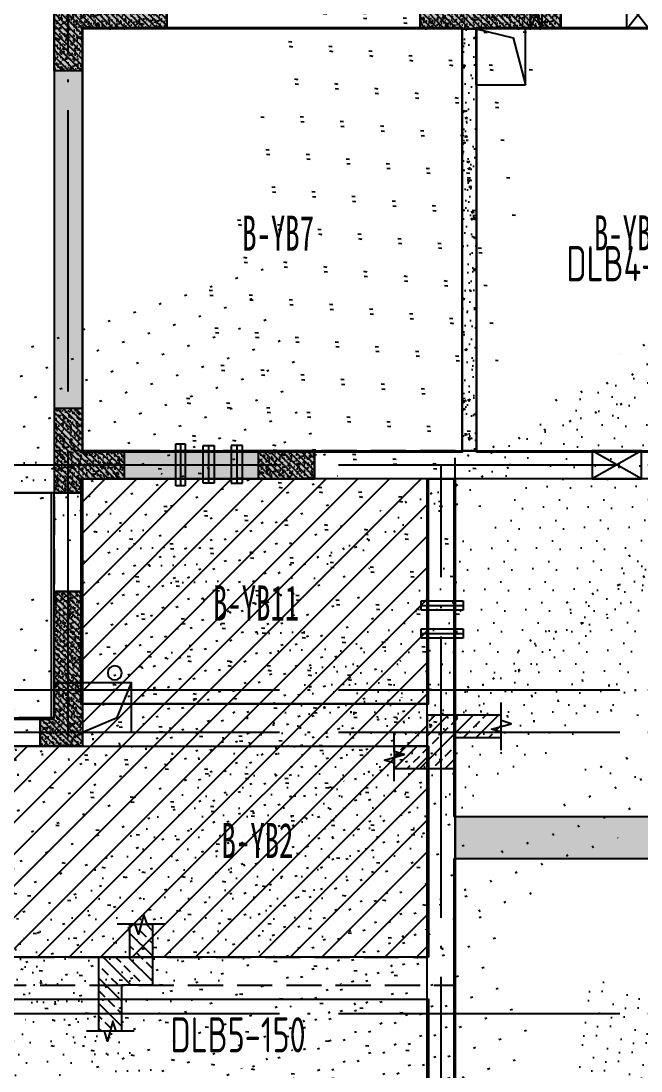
# Model space of a CAD drawing. Extents: x -3200781797 to -8106663, y 494714 to 1244925.
# Drawn here: x -8149336 to -8144930, y 687491 to 694956 of the extents above; entities that cross this region are included whole.
import ezdxf
from ezdxf.enums import TextEntityAlignment as Align
from ezdxf.xclip import XClip

# ---------------------------------------------------------------- set-up
doc = ezdxf.new("R2010")
doc.units = 0
doc.header["$LTSCALE"] = 1000
doc.header["$MEASUREMENT"] = 0
doc.header["$XCLIPFRAME"] = 0
for name, pattern in [('120-墙体$0$CENTER2', [1.125, 0.75, -0.125, 0.125, -0.125]), ('120-墙体$0$CONTINOUS', [0]), ('3#-轴线$0$DOTE', [2.4200000000000004, 2, -0.2, 0.02, -0.2]), ('3#4#5#$0$DASH', [0.35, 0.25, -0.1]), ('3#4#5#模板$0$DASH', [0.35, 0.25, -0.1])]:
    doc.linetypes.add(name, pattern=pattern)
for name, color, linetype in [('120-墙体$0$DUCT-排烟中心线', 5, '120-墙体$0$CENTER2'), ('120-墙体$0$DUCT-排烟管', 2, 'Continuous'), ('120-墙体$0$DUCT-送风中心线', 5, '120-墙体$0$CENTER2'), ('120-墙体$0$DUCT-送风管', 4, 'Continuous'), ('120-墙体$0$S-SLAB-HOLE', 5, 'Continuous'), ('120-墙体$0$S-WALL', 40, 'Continuous'), ('120-墙体$0$S-WALL-BEAM', 120, 'Continuous'), ('120-墙体$0$S-WALL-COLU', 252, '120-墙体$0$CONTINOUS'), ('120-墙体$0$S-WALL-COLU-HATC', 16, 'Continuous'), ('120-墙体$0$S-WALL-HATC', 253, 'Continuous'), ('120-墙体$0$提结构条件', 7, 'Continuous'), ('120-墙体$0$暖-首层和标准层暖通套管_TZ$0$H-暖洞-剪力墙', 6, 'Continuous'), ('120-墙体$0$暖-首层和标准层暖通套管_TZ$0$H-暖洞-穿梁', 3, 'Continuous'), ('3#-轴线$0$A-ANNO-DOTE', 10, '3#-轴线$0$DOTE'), ('3#4#5#$0$PC-SLAB', 6, '3#4#5#$0$DASH'), ('3#4#5#$0$S-ANNO-TEXT', 7, 'Continuous'), ('3#4#5#$0$S-PC-SLAB', 6, 'Continuous'), ('3#4#5#$0$S-WALL-HATC', 253, 'Continuous'), ('3#4#5#模板$0$S-SLAB-TEXT', 120, 'Continuous'), ('3#4#5#模板$0$南北楼-结构布置-地上 -新修改$0$S-ANNO-THIN', 3, 'Continuous'), ('3#4#5#模板$0$南北楼-结构布置-地上 -新修改$0$S-SLAB-HATC', 200, 'Continuous'), ('4#-1F$0$S-SLAB', 6, 'Continuous')]:
    doc.layers.add(name, color=color, linetype=linetype)
doc.styles.add('3#4#5#$0$外部参照 1$0$宋体', font='', dxfattribs={"width": 0.8})
doc.styles.add('3#4#5#模板$0$TSSD_Rein', font='tssdeng.shx', dxfattribs={"width": 0.7, "bigfont": 'hztxt.shx'})
doc.styles.get('3#4#5#$0$外部参照 1$0$宋体').set_extended_font_data('SimSun')

# ---------------------------------------------------------------- blocks, each defined once
blk = doc.blocks.new('3#4#5#模板$0$banhou-1')
at = {"layer": '3#4#5#模板$0$S-SLAB-TEXT', "style": '3#4#5#模板$0$TSSD_Rein', "width": 0.7}
for s, p in [('DLB4-150', (86000.98568669055, 30517.2427492463)), ('DLB5-150', (83187.41729921795, 25034.99696317525))]:
    blk.add_text(s, height=250, dxfattribs=at).set_placement(p, align=Align.BOTTOM_LEFT)
blk = doc.blocks.new('3#4#5#模板$0$A$C4139bdaf')
h = blk.add_hatch()
h.set_pattern_fill('ANSI31', color=251, scale=100)
h.set_pattern_definition([(45, (-7702.687107387464, -122599.998702767), (-112.2532015133644, 112.2532015133644), [])])
h.paths.add_polyline_path([(24349.99894117552, 3600.000498155889), (21899.99894117552, 3600.000498155889), (21899.99894117552, 1700.000498155816), (21099.99894117552, 1700.000498155845), (21099.99894117552, 200.0004981558304), (24349.99894117552, 200.0004981558304)])
at = {"layer": '3#4#5#模板$0$南北楼-结构布置-地上 -新修改$0$S-SLAB-HATC'}
h = blk.add_hatch(dxfattribs=at)
h.set_pattern_fill('ANSI33', color=256, scale=20, angle=-180)
h.set_pattern_definition([(225, (-76240.41036994423, 14928.68641716003), (89.8025612106915, -89.80256121069156), []), (225, (-76330.21296994417, 14928.68641716003), (89.8025612106915, -89.80256121069156), [63.5, -31.75])])
h.paths.add_polyline_path([(24117.17101796117, 1540.00049815618), (24549.99818293279, 1540.000498156878), (24549.99818293273, 1760.000498156878), (24877.17101796111, 1760.000498156936), (24877.17101796111, 1920.000498156936), (24549.99818293197, 1920.000498155772), (24349.99818293197, 1920.00049815583), (24349.99818293197, 1700.00049815583), (24117.17101796111, 1700.00049815583)])
h = blk.add_hatch(dxfattribs=at)
h.set_pattern_fill('ANSI33', color=256, scale=20, angle=-90.00000000000001)
h.set_pattern_definition([(315, (9845.537123814865, -99304.50567386462), (89.80256121069155, 89.80256121069151), []), (315, (9845.537123814865, -99394.30827386456), (89.80256121069155, 89.80256121069151), [63.5, -31.75])])
h.paths.add_polyline_path([(22398.08625441603, 432.8276631266344), (22398.08625441534, 0.0004981550155207515), (22178.08625441534, 0.0004981550737284124), (22178.08625441522, -327.1723368733074), (22018.08625441522, -327.1723368733074), (22018.08625441638, 0.0004981558304280043), (22018.08625441638, 200.0004981558304), (22238.08625441638, 200.0004981558304), (22238.08625441638, 432.8276631266926)])
at = {"linetype": '3#4#5#模板$0$DASH'}
for points in [[(24549.99894117552, 3800.000498155889), (21699.99894117552, 3800.000498155889), (21699.99894117552, 1900.00049815583), (20899.99894117552, 1900.00049815586), (20899.99894117552, 0.0004981558304280043), (24549.99894117552, 0.0004981558304280043)], [(24349.99894117552, 3600.000498155889), (21899.99894117552, 3600.000498155889), (21899.99894117552, 1700.000498155816), (21099.99894117552, 1700.000498155845), (21099.99894117552, 200.0004981558304), (24349.99894117552, 200.0004981558304)]]:
    blk.add_lwpolyline(points, close=True, dxfattribs=at)
at = {"layer": '3#4#5#模板$0$南北楼-结构布置-地上 -新修改$0$S-ANNO-THIN'}
for points in [[(24877.17101796146, 1670.40049815696), (24877.17101796105, 1798.40049815696), (24806.77101796097, 1820.800498156692), (24947.57101796084, 1859.200498157123), (24877.1710179607, 1881.600498156971), (24877.1710179603, 2009.600498156971)], [(24117.17101796117, 1450.400498156378), (24117.17101796117, 1578.400498156087), (24046.77101796132, 1600.800498156052), (24187.5710179609, 1639.2004981559), (24117.17101796117, 1661.600498155924), (24117.17101796117, 1789.600498155633)], [(22487.68625441578, 432.8276631266344), (22359.68625441613, 432.8276631266344), (22337.2862544161, 503.2276631264831), (22298.88625441631, 362.4276631269022), (22276.48625441629, 432.8276631266344), (22148.48625441652, 432.8276631266344)], [(22267.6862544152, -327.1723368736566), (22139.6862544152, -327.1723368732492), (22117.28625441552, -256.7723368731677), (22078.88625441503, -397.5723368730396), (22056.48625441524, -327.1723368728999), (21928.48625441524, -327.1723368724925)]]:
    blk.add_lwpolyline(points, dxfattribs=at)
at = {"layer": '3#4#5#模板$0$南北楼-结构布置-地上 -新修改$0$S-SLAB-HATC'}
for points in [[(24117.17101796117, 1540.00049815618), (24549.99818293279, 1540.000498156878), (24549.99818293273, 1760.000498156878), (24877.17101796111, 1760.000498156936), (24877.17101796111, 1920.000498156936), (24549.99818293197, 1920.000498155772), (24349.99818293197, 1920.00049815583), (24349.99818293197, 1700.00049815583), (24117.17101796111, 1700.00049815583)], [(22398.08625441603, 432.8276631266344), (22398.08625441534, 0.0004981550155207515), (22178.08625441534, 0.0004981550737284124), (22178.08625441522, -327.1723368733074), (22018.08625441522, -327.1723368733074), (22018.08625441638, 0.0004981558304280043), (22018.08625441638, 200.0004981558304), (22238.08625441638, 200.0004981558304), (22238.08625441638, 432.8276631266926)]]:
    blk.add_lwpolyline(points, close=True, dxfattribs=at)
blk = doc.blocks.new('3#4#5#$0$3#首层顶悬挑板')
at = {"layer": '3#4#5#$0$S-PC-SLAB'}
blk.add_lwpolyline([(20320.74100719282, -3510.162565284176), (21679.70934908139, -3510.162565284176), (21679.70934908139, -5120.02713408909), (20320.74100719282, -5120.02713408909)], close=True, dxfattribs=at)
blk = doc.blocks.new('3#4#5#$0$ban3')
at = {"layer": '3#4#5#$0$S-WALL-HATC', "ltscale": 100}
h = blk.add_hatch(dxfattribs=at)
h.set_pattern_fill('AR-CONC', color=256, scale=25, angle=-270.0000000000001, style=0)
h.set_pattern_definition([(139.9999999999999, (0, 0), (15.6880337456489, 179.3150456501884), [18.75, -206.25]), (84.99999999999994, (0, 0), (-188.048033425003, -34.68783340324987), [15, -165]), (190.4513999999999, (1.307335000019521, 14.94292000000132), (-172.3598855152383, 144.6273454285055), [15.9350475, -175.2855279999999]), (136.1841999999999, (-50, 0), (41.37975358225471, 266.8102621564111), [28.125, -309.375]), (186.6356, (-46.55167324998183, 22.23418625001796), (-243.5294677251103, 233.665676387176), [23.902572, -262.92825]), (81.18419999999995, (-50, 0), (-243.529650231331, 233.665486283407), [22.5, -247.5]), (111, (-37.5, 25), (100.6547226663348, 149.2267630296154), [18.75, -206.25]), (55.99999999999998, (-37.5, 25), (-181.2875112617132, 60.82883298039556), [15, -165]), (161.4514, (-29.11209850001615, 37.4355582499993), (-80.63262417748795, 210.0556571453725), [15.9350475, -175.285528]), (127.5, (0, 0), (-83.22346345782788, 3.039963829322726), [0, -162.9999999999999, 0, -167.4999999999999, 0, -165.6249999999999]), (97.49999999999993, (0, 0), (-98.60292797059002, 65.76738436053722), [0, -95.5, 0, -159.25, 0, -63.125]), (57.49999999999993, (0, -55.75), (5.638717933595033, 133.4556090431022), [0, -62.5, 0, -195, 0, -258.75]), (47.49999999999995, (0, -80.75), (-25.02624558307933, 145.7965423355966), [0, -81.25, 0, -129.5, 0, -183.75])])
h.paths.add_polyline_path([(-216732.0009944952, 412974.9999670067), (-216832.0009944952, 412974.9999670067), (-216832.0009944952, 409974.9999670067), (-216732.0009944952, 409974.9999670067)])
h.paths.add_polyline_path([(-214532.000995802, 412974.9999670067), (-214632.000995802, 412974.9999670067), (-214632.000995802, 409974.9999670067), (-214532.000995802, 409974.9999670067)])
h = blk.add_hatch(dxfattribs=at)
h.set_pattern_fill('AR-CONC', color=256, scale=25, angle=-270.0000000000001, style=0)
h.set_pattern_definition([(139.9999999999999, (-37341029879.81102, -2020433658.351167), (15.6880337456489, 179.3150456501884), [18.75, -206.25]), (84.99999999999994, (-37341029879.81102, -2020433658.351167), (-188.048033425003, -34.68783340324987), [15, -165]), (190.4513999999999, (-37341029878.50368, -2020433643.408247), (-172.3598855152383, 144.6273454285055), [15.93504749999986, -175.2855279999978]), (136.1841999999999, (-37341029929.81102, -2020433658.351167), (41.37975358225471, 266.8102621564111), [28.125, -309.375]), (186.6356, (-37341029926.36269, -2020433636.116981), (-243.5294677251103, 233.665676387176), [23.902572, -262.92825]), (81.18419999999995, (-37341029929.81102, -2020433658.351167), (-243.529650231331, 233.665486283407), [22.5, -247.5]), (111, (-37341029917.31102, -2020433633.351167), (100.6547226663348, 149.2267630296154), [18.75, -206.25]), (55.99999999999998, (-37341029917.31102, -2020433633.351167), (-181.2875112617132, 60.82883298039556), [15, -165]), (161.4514, (-37341029908.92312, -2020433620.915609), (-80.63262417748795, 210.0556571453725), [15.9350475, -175.285528]), (127.5, (-37341029879.81102, -2020433658.351167), (-83.22346345782788, 3.039963829322726), [0, -162.9999999999978, 0, -167.4999999999978, 0, -165.6249999999978]), (97.49999999999993, (-37341029879.81102, -2020433658.351167), (-98.60292797059002, 65.76738436053722), [0, -95.5, 0, -159.25, 0, -63.125]), (57.49999999999993, (-37341029879.81102, -2020433714.101167), (5.638717933595033, 133.4556090431022), [0, -62.5, 0, -195, 0, -258.75]), (47.49999999999995, (-37341029879.81102, -2020433739.101167), (-25.02624558307933, 145.7965423355966), [0, -81.25, 0, -129.5, 0, -183.75])])
h.paths.add_polyline_path([(-214282.0075875558, 407875.9277280352), (-214282.0075875558, 408175.9277280352), (-211832.3804074041, 408175.221341892), (-211832.380407404, 407875.221341892)])
h = blk.add_hatch(dxfattribs=at)
h.set_pattern_fill('AR-CONC', color=256, scale=25, angle=-270.0000000000001, style=0)
h.set_pattern_definition([(139.9999999999999, (-37341055835.11649, -2020434459.278713), (15.6880337456489, 179.3150456501884), [18.75, -206.25]), (84.99999999999994, (-37341055835.11649, -2020434459.278713), (-188.048033425003, -34.68783340324987), [15, -165]), (190.4513999999999, (-37341055833.80915, -2020434444.335793), (-172.3598855152383, 144.6273454285055), [15.93504749999987, -175.2855279999978]), (136.1841999999999, (-37341055885.11649, -2020434459.278713), (41.37975358225471, 266.8102621564111), [28.125, -309.375]), (186.6356, (-37341055881.66816, -2020434437.044526), (-243.5294677251103, 233.665676387176), [23.902572, -262.92825]), (81.18419999999995, (-37341055885.11649, -2020434459.278713), (-243.529650231331, 233.665486283407), [22.5, -247.5]), (111, (-37341055872.61649, -2020434434.278713), (100.6547226663348, 149.2267630296154), [18.75, -206.25]), (55.99999999999998, (-37341055872.61649, -2020434434.278713), (-181.2875112617132, 60.82883298039556), [15, -165]), (161.4514, (-37341055864.22858, -2020434421.843154), (-80.63262417748795, 210.0556571453725), [15.9350475, -175.285528]), (127.5, (-37341055835.11649, -2020434459.278713), (-83.22346345782788, 3.039963829322726), [0, -162.9999999999978, 0, -167.4999999999978, 0, -165.6249999999978]), (97.49999999999993, (-37341055835.11649, -2020434459.278713), (-98.60292797059002, 65.76738436053722), [0, -95.5, 0, -159.25, 0, -63.125]), (57.49999999999993, (-37341055835.11649, -2020434515.028713), (5.638717933595033, 133.4556090431022), [0, -62.5, 0, -195, 0, -258.75]), (47.49999999999995, (-37341055835.11649, -2020434540.028713), (-25.02624558307933, 145.7965423355966), [0, -81.25, 0, -129.5, 0, -183.75])])
h.paths.add_polyline_path([(-214482.0009953861, 407075.0001829517), (-214482.0009953861, 407375.0001829517), (-220082.0008581768, 407375.0001829517), (-220082.0008581768, 407075.0001829517)])
h = blk.add_hatch(dxfattribs=at)
h.set_pattern_fill('AR-CONC', color=256, scale=25, angle=-270.0000000000001, style=0)
h.set_pattern_definition([(139.9999999999999, (-37341029879.8108, -2020435458.363382), (15.6880337456489, 179.3150456501884), [18.75, -206.25]), (84.99999999999994, (-37341029879.8108, -2020435458.363382), (-188.048033425003, -34.68783340324987), [15, -165]), (190.4513999999999, (-37341029878.50346, -2020435443.420462), (-172.3598855152383, 144.6273454285055), [15.93504749999987, -175.2855279999978]), (136.1841999999999, (-37341029929.8108, -2020435458.363382), (41.37975358225471, 266.8102621564111), [28.125, -309.375]), (186.6356, (-37341029926.36247, -2020435436.129196), (-243.5294677251103, 233.665676387176), [23.902572, -262.92825]), (81.18419999999995, (-37341029929.8108, -2020435458.363382), (-243.529650231331, 233.665486283407), [22.5, -247.5]), (111, (-37341029917.3108, -2020435433.363382), (100.6547226663348, 149.2267630296154), [18.75, -206.25]), (55.99999999999998, (-37341029917.3108, -2020435433.363382), (-181.2875112617132, 60.82883298039556), [15, -165]), (161.4514, (-37341029908.9229, -2020435420.927824), (-80.63262417748795, 210.0556571453725), [15.9350475, -175.285528]), (127.5, (-37341029879.8108, -2020435458.363382), (-83.22346345782788, 3.039963829322726), [0, -162.9999999999978, 0, -167.4999999999978, 0, -165.6249999999978]), (97.49999999999993, (-37341029879.8108, -2020435458.363382), (-98.60292797059002, 65.76738436053722), [0, -95.5, 0, -159.25, 0, -63.125]), (57.49999999999993, (-37341029879.8108, -2020435514.113382), (5.638717933595033, 133.4556090431022), [0, -62.5, 0, -195, 0, -258.75]), (47.49999999999995, (-37341029879.8108, -2020435539.113382), (-25.02624558307933, 145.7965423355966), [0, -81.25, 0, -129.5, 0, -183.75])])
h.paths.add_polyline_path([(-214282.0078049983, 406075.9155135542), (-214282.0078049983, 406375.9155135542), (-211032.0079422076, 406375.9155135542), (-211032.0079422076, 406075.9155135542)])
at = {"layer": '3#4#5#$0$S-PC-SLAB'}
for points in [[(-214632.000995802, 409964.9999670067), (-214632.000995802, 412984.9999670067), (-216732.0009944952, 412984.9999670067), (-216732.0009944952, 409964.9999670067)], [(-211832.000995802, 409964.9999670067), (-211832.000995802, 412984.9999670067), (-214532.000995802, 412984.9999670067), (-214532.000995802, 409964.9999670067)], [(-214472.0009953861, 407375.0001829517), (-220092.0009953849, 407375.0001829517), (-220092.0009953849, 409775.0001829517), (-214472.0009953861, 409775.0001829517)], [(-214292.0078049984, 409775.0002631896), (-211822.0078049995, 409775.0002631896), (-211822.0078049995, 408175.9277280352), (-214292.0078049984, 408175.9277280352)], [(-214292.0078736024, 406375.9155135542), (-211022.0078736036, 406375.9155135542), (-211022.007587557, 407875.9277280353), (-214292.0075875558, 407875.9277280352)], [(-214292.0078049129, 402075.9156289196), (-211022.007804914, 402075.9156289196), (-211022.0078049995, 406075.9155135542), (-214292.0078049983, 406075.9155135542)]]:
    blk.add_lwpolyline(points, close=True, dxfattribs=at)
blk.add_lwpolyline([(-214472.0009953861, 407075.0001829517), (-214472.0009953861, 404775.0000121126), (-221292.000995802, 404775.0000121126), (-221292.000995802, 405875.0000121126), (-220092.0000025203, 405874.9618342608), (-220092.0009953849, 407075.0001829517), (-214472.0009953861, 407075.0001829517)], dxfattribs=at)
at = {"layer": '3#4#5#$0$S-WALL-HATC', "ltscale": 100}
for points in [[(-214532.000995802, 409974.9999670067), (-214532.000995802, 412974.9999670067), (-214632.000995802, 412974.9999670067), (-214632.000995802, 409974.9999670067)], [(-214282.0075875558, 407875.9277280352), (-214282.0075875558, 408175.9277280352), (-211832.3804074041, 408175.221341892), (-211832.380407404, 407875.221341892)], [(-214482.0009953861, 407075.0001829517), (-214482.0009953861, 407375.0001829517), (-220082.0008581768, 407375.0001829517), (-220082.0008581768, 407075.0001829517)], [(-214282.0078049983, 406075.9155135542), (-214282.0078049983, 406375.9155135542), (-211032.0079422076, 406375.9155135542), (-211032.0079422076, 406075.9155135542)]]:
    blk.add_lwpolyline(points, close=True, dxfattribs=at)
blk = doc.blocks.new('3#4#5#$0$5#')
at = {"layer": '3#4#5#$0$S-ANNO-TEXT', "xscale": -1}
blk.add_blockref('3#4#5#$0$ban3', (-43034.90157780028, -247400.4721099574), dxfattribs=at)
at = {"layer": '3#4#5#$0$PC-SLAB', "linetype": 'ByBlock', "style": '3#4#5#$0$外部参照 1$0$宋体', "width": 0.6}
for s, p in [('B-YB7', (170188.0467059203, 164121.6102730079)), ('B-YB9', (172688.0467473094, 164121.6102730079)), ('B-YB11', (170031.326707441, 161492.2995693111)), ('B-YB2', (170041.5651165517, 159804.0884926767))]:
    blk.add_text(s, height=250, dxfattribs=at).set_placement(p, align=Align.MIDDLE)
blk = doc.blocks.new('3#-轴线')
at = {"layer": '3#-轴线$0$A-ANNO-DOTE'}
for points in [[(21700, -5100), (21700, 5500)], [(-3000, -3200), (44800, -3200)], [(24350, -16100), (24350, -3200)], [(-3000, -4800), (44800, -4800)], [(-3000, -5100), (44800, -5100)], [(-3000, -7100), (44800, -7100)]]:
    blk.add_lwpolyline(points, dxfattribs=at)
blk = doc.blocks.new('120-墙体$0$retert')
at = {"layer": '120-墙体$0$暖-首层和标准层暖通套管_TZ$0$H-暖洞-剪力墙'}
for p, q in [((55012.64504557895, 61028.66467393409), (54812.65341164428, 61187.66467393409)), ((54812.65341164428, 61028.66467393409), (55012.64504557895, 61187.66467393409))]:
    blk.add_line(p, q, dxfattribs=at)
blk.add_lwpolyline([(55012.64504557895, 61028.66467393409), (55012.64504557895, 61187.66467393409), (54812.65341164428, 61187.66467393409), (54812.65341164428, 61028.66467393409)], close=True, dxfattribs=at)
blk = doc.blocks.new('120-墙体$0$ewrewr')
at = {"layer": '120-墙体$0$暖-首层和标准层暖通套管_TZ$0$H-暖洞-穿梁', "color": 2}
for p, q in [((54897.97373564044, 62306.12384276799), (54817.97373564044, 62106.1238428404)), ((54897.97373564044, 62106.1238428404), (54817.97373564044, 62306.12384276799))]:
    blk.add_line(p, q, dxfattribs=at)
blk.add_lwpolyline([(54897.97373564044, 62306.12384276799), (54817.97373564044, 62306.12384276799), (54817.97373564044, 62106.1238428404), (54897.97373564044, 62106.1238428404)], close=True, dxfattribs=at)
blk = doc.blocks.new('120-墙体$0$tretyyt')
at = {"layer": '120-墙体$0$暖-首层和标准层暖通套管_TZ$0$H-暖洞-穿梁', "color": 5}
for p, q in [((52497.95184686818, 59304.6456090584), (52297.95184694059, 59384.6456090584)), ((52297.95184694059, 59304.6456090584), (52497.95184686818, 59384.6456090584))]:
    blk.add_line(p, q, dxfattribs=at)
blk.add_lwpolyline([(52497.95184686818, 59304.6456090584), (52497.95184686818, 59384.6456090584), (52297.95184694059, 59384.6456090584), (52297.95184694059, 59304.6456090584)], close=True, dxfattribs=at)
blk = doc.blocks.new('120-墙体$0$rtret')
at = {"layer": '120-墙体$0$暖-首层和标准层暖通套管_TZ$0$H-暖洞-穿梁', "color": 3}
for p, q in [((53777.45084473341, 61921.49800726742), (53618.45084473352, 61721.49800733983)), ((53777.45084473341, 61721.49800733983), (53618.45084473352, 61921.49800726742))]:
    blk.add_line(p, q, dxfattribs=at)
blk.add_lwpolyline([(53777.45084473341, 61921.49800726742), (53618.45084473352, 61921.49800726742), (53618.45084473352, 61721.49800733983), (53777.45084473341, 61721.49800733983)], close=True, dxfattribs=at)
blk = doc.blocks.new('120-墙体$0$A$Ca94620f4')
at = {"layer": '120-墙体$0$DUCT-排烟中心线'}
for p, q in [((-6299.829196583538, -2950.68961579488), (-6299.829196583552, -3249.311543054311)), ((-4600.000150017615, -2950.689384998579), (-4600.000150017615, -3249.311312258011)), ((-4400.000300035201, -2950.689154202279), (-4400.00030003523, -3249.31108146171)), ((-547.6834203733888, -2950.689154202279), (-547.6834203733742, -3249.31108146171)), ((-2257.938552053805, -4100.000693814996), (-2556.560479313237, -4100.000693814989)), ((-2257.938321257505, -4300.000543797403), (-2556.560248516937, -4300.000543797396))]:
    blk.add_line(p, q, dxfattribs=at)
at = {"layer": '120-墙体$0$DUCT-排烟管'}
for p, q in [((-6332.329196583538, -2950.68961579488), (-6332.329196583552, -3249.311543054311)), ((-6267.329196583538, -2950.68961579488), (-6332.329196583538, -2950.68961579488)), ((-6267.329196583552, -3249.311543054311), (-6267.329196583538, -2950.68961579488)), ((-4632.500150017615, -2950.689384998579), (-4632.500150017615, -3249.311312258011)), ((-4567.500150017615, -2950.689384998579), (-4632.500150017615, -2950.689384998579)), ((-4567.500150017615, -3249.311312258011), (-4567.500150017615, -2950.689384998579)), ((-4432.500300035201, -2950.689154202279), (-4432.50030003523, -3249.31108146171)), ((-4367.500300035201, -2950.689154202279), (-4432.500300035201, -2950.689154202279)), ((-4367.50030003523, -3249.31108146171), (-4367.500300035201, -2950.689154202279)), ((-580.1834203733888, -2950.689154202279), (-580.1834203733742, -3249.31108146171)), ((-515.1834203733888, -2950.689154202279), (-580.1834203733888, -2950.689154202279)), ((-515.1834203733742, -3249.31108146171), (-515.1834203733888, -2950.689154202279)), ((-6332.329196583552, -3249.311543054311), (-6267.329196583552, -3249.311543054311)), ((-4632.500150017615, -3249.311312258011), (-4567.500150017615, -3249.311312258011)), ((-4432.50030003523, -3249.31108146171), (-4367.50030003523, -3249.31108146171)), ((-580.1834203733742, -3249.31108146171), (-515.1834203733742, -3249.31108146171)), ((-2257.938552053805, -4067.500693814996), (-2556.560479313237, -4067.500693814989)), ((-2556.560479313237, -4067.500693814989), (-2556.560479313237, -4132.500693814989)), ((-2257.938552053805, -4132.500693814996), (-2257.938552053805, -4067.500693814996)), ((-2556.560479313237, -4132.500693814989), (-2257.938552053805, -4132.500693814996)), ((-2257.938321257505, -4267.500543797403), (-2556.560248516937, -4267.500543797396)), ((-2556.560248516937, -4267.500543797396), (-2556.560248516937, -4332.500543797396)), ((-2257.938321257505, -4332.500543797403), (-2257.938321257505, -4267.500543797403)), ((-2556.560248516937, -4332.500543797396), (-2257.938321257505, -4332.500543797403))]:
    blk.add_line(p, q, dxfattribs=at)
at = {"layer": '120-墙体$0$DUCT-送风中心线'}
for p, q in [((-6549.829196583538, -2963.748486237739), (-6549.829196583538, -3230.976503901729)), ((-947.6834203733888, -2963.74848623795), (-947.6834203733888, -3230.97650390194)), ((-747.6834203733888, -2963.74848623795), (-747.6834203733888, -3230.97650390194))]:
    blk.add_line(p, q, dxfattribs=at)
at = {"layer": '120-墙体$0$DUCT-送风管'}
for p, q in [((-6589.829196583538, -2963.748486237739), (-6589.829196583538, -3230.976503901729)), ((-6509.829196583538, -2963.748486237739), (-6589.829196583538, -2963.748486237739)), ((-6509.829196583538, -3230.976503901729), (-6509.829196583538, -2963.748486237739)), ((-787.6834203733888, -2963.74848623795), (-787.6834203733888, -3230.97650390194)), ((-707.6834203733888, -2963.74848623795), (-787.6834203733888, -2963.74848623795)), ((-707.6834203733888, -3230.97650390194), (-707.6834203733888, -2963.74848623795)), ((-6589.829196583538, -3230.976503901729), (-6509.829196583538, -3230.976503901729)), ((-787.6834203733888, -3230.97650390194), (-707.6834203733888, -3230.97650390194))]:
    blk.add_line(p, q, dxfattribs=at)
at = {"layer": '120-墙体$0$提结构条件', "color": 3}
for p, q in [((-987.6834203733888, -3230.97650390194), (-987.6834203733888, -2963.74848623795)), ((-987.6834203733888, -2963.74848623795), (-907.6834203733888, -2963.74848623795)), ((-907.6834203733888, -2963.74848623795), (-907.6834203733888, -3230.97650390194)), ((-907.6834203733888, -3230.97650390194), (-987.6834203733888, -3230.97650390194))]:
    blk.add_line(p, q, dxfattribs=at)
at = {"layer": '120-墙体$0$暖-首层和标准层暖通套管_TZ$0$H-暖洞-穿梁', "color": 6}
for p, q in [((-3823.780598112178, -3000.0003486645), (-3473.780598112178, -3200.00034859209)), ((-3823.780598112178, -3200.00034859209), (-3473.780598112178, -3000.0003486645))]:
    blk.add_line(p, q, dxfattribs=at)
blk.add_lwpolyline([(-3823.780598112178, -3000.0003486645), (-3473.780598112178, -3000.0003486645), (-3473.780598112178, -3200.00034859209), (-3823.780598112178, -3200.00034859209)], close=True, dxfattribs=at)
at = {"layer": '120-墙体$0$提结构条件', "rotation": 90}
for name, p in [('120-墙体$0$tretyyt', (51869.64560905844, -52297.95078706497)), ('120-墙体$0$retert', (57308.16467393417, -54812.6534037345))]:
    blk.add_blockref(name, p, dxfattribs=at)
at = {"layer": '120-墙体$0$提结构条件', "xscale": -1}
blk.add_blockref('120-墙体$0$rtret', (47547.95084473345, -61721.5067575188), dxfattribs=at)
at = {"layer": '120-墙体$0$提结构条件'}
blk.add_blockref('120-墙体$0$ewrewr', (-57933.00008165452, -62106.12384276799), dxfattribs=at)
blk = doc.blocks.new('120-墙体$0$A$C8f34f6bc')
at = {"layer": '120-墙体$0$S-SLAB-HOLE'}
for p, q in [((-3150, -400), (-3150, 0)), ((-2799.999627587881, -399.9999999999994), (-2799.999627587881, 5.684341886080801e-13)), ((-2799.999627587881, -399.9999999999994), (-3150, -400))]:
    blk.add_line(p, q, dxfattribs=at)
for points in [[(-2800, 0), (-3061.604401697608, -64.26967435973347), (-3150, -400)], [(0, -5000), (-248.2317736557453, -4896.88676487864), (-350.0000000000002, -4650)]]:
    blk.add_lwpolyline(points, dxfattribs=at)
blk.add_lwpolyline([(-350.0000000000002, -5000), (-350.0000000000002, -4650), (-7.105427357601002e-14, -4650), (0, -5000)], close=True, dxfattribs=at)
for centre, radius in [((-4949.999999971129, -149.9999999994761), 55), ((-230, -4580), 50)]:
    blk.add_circle(centre, radius, dxfattribs=at)
blk = doc.blocks.new('120-墙体')
at = {"layer": '120-墙体$0$S-WALL-COLU-HATC'}
h = blk.add_hatch(dxfattribs=at)
h.set_pattern_fill('AR-CONC', color=256, scale=10)
h.set_pattern_definition([(49.99999999999999, (6590.728255052818, -241007.8152530455), (71.72601826007535, -6.275213498259511), [7.5, -82.5]), (355, (6590.728255052818, -241007.8152530455), (-13.8751333613, 75.21921337000119), [6, -66]), (100.4514, (6596.70542305283, -241008.3381870455), (57.85093817140216, 68.94395420609536), [6.374018999999978, -70.11421119999964]), (46.18420000000002, (6590.728255052818, -240987.8152530455), (106.7241048625644, -16.55190143290181), [11.24999999999991, -123.7499999999993]), (96.6356, (6599.621929552814, -240989.1945837455), (93.46627055487033, 97.41178709004417), [9.561028799999999, -105.1713]), (351.1842, (6590.728255052818, -240987.8152530455), (93.46619451336272, 97.41186009253246), [9, -99]), (21, (6600.728255052818, -240992.8152530455), (59.69070521184616, -40.26188906653388), [7.5, -82.5]), (326.0000000000001, (6600.728255052818, -240992.8152530455), (24.33153319215817, 72.5150045046853), [6, -66]), (71.4514, (6605.702478352818, -240996.1704136455), (84.02226285814899, 32.25304967099524), [6.374019000000001, -70.1142112]), (37.50000000000001, (6590.728255052818, -241007.8152530455), (1.215985531729067, 33.28938538313115), [0, -65.19999999999999, 0, -67, 0, -66.25]), (7.499999999999999, (6590.728255052818, -241007.8152530455), (26.30695374421486, 39.44117118823603), [0, -38.2, 0, -63.7, 0, -25.25]), (327.5, (6568.42825505283, -241007.8152530455), (53.3822436172409, -2.255487173437976), [0, -25, 0, -78, 0, -103.5]), (317.5, (6558.42825505283, -241007.8152530455), (58.31861693423862, 10.01049823323177), [0, -32.5, 0, -51.8, 0, -73.5])])
h.paths.add_polyline_path([(-2500.000000000015, -100.0000000000009), (-2500.000000000015, 100), (-3500, 99.99890062701843), (-3500, -100.001099372982)])
h = blk.add_hatch(dxfattribs=at)
h.set_pattern_fill('ANSI31', color=256, scale=250, style=0)
h.set_pattern_definition([(45, (6590.728255052818, -241007.8152530455), (-22.09708691207961, 22.09708691207961), [])])
h.paths.add_polyline_path([(-2500.000000000015, -100.0000000000009), (-2500.000000000015, 100), (-3500, 99.99890062701843), (-3500, -100.001099372982)])
h = blk.add_hatch(dxfattribs=at)
h.set_pattern_fill('AR-CONC', color=256, scale=10)
h.set_pattern_definition([(49.99999999999999, (-6158.424993832654, -240595.612466133), (71.72601826007535, -6.275213498259511), [7.5, -82.5]), (355, (-6158.424993832654, -240595.612466133), (-13.8751333613, 75.21921337000119), [6, -66]), (100.4514, (-6152.447825832642, -240596.135400133), (57.85093817140216, 68.94395420609536), [6.374018999999979, -70.11421119999966]), (46.18420000000002, (-6158.424993832654, -240575.612466133), (106.7241048625644, -16.55190143290181), [11.24999999999992, -123.7499999999993]), (96.6356, (-6149.531319332658, -240576.991796833), (93.46627055487033, 97.41178709004417), [9.561028799999999, -105.1713]), (351.1842, (-6158.424993832654, -240575.612466133), (93.46619451336272, 97.41186009253246), [9, -99]), (21, (-6148.424993832654, -240580.612466133), (59.69070521184616, -40.26188906653388), [7.5, -82.5]), (326.0000000000001, (-6148.424993832654, -240580.612466133), (24.33153319215817, 72.5150045046853), [6, -66]), (71.4514, (-6143.450770532654, -240583.967626733), (84.02226285814899, 32.25304967099524), [6.374019000000001, -70.1142112]), (37.50000000000001, (-6158.424993832654, -240595.612466133), (1.215985531729067, 33.28938538313115), [0, -65.19999999999999, 0, -67, 0, -66.25]), (7.499999999999999, (-6158.424993832654, -240595.612466133), (26.30695374421486, 39.44117118823603), [0, -38.2, 0, -63.7, 0, -25.25]), (327.5, (-6180.724993832642, -240595.612466133), (53.3822436172409, -2.255487173437976), [0, -25, 0, -78, 0, -103.5]), (317.5, (-6190.724993832642, -240595.612466133), (58.31861693423862, 10.01049823323177), [0, -32.5, 0, -51.8, 0, -73.5])])
h.paths.add_polyline_path([(-100, -100), (-99.98422405263409, -399.9996359648651), (100.0157759473659, -399.9996359648651), (100, 99.99999999999955), (-700, 99.99999946041498), (-700.0000000000146, -100.0000005393531)])
h = blk.add_hatch(dxfattribs=at)
h.set_pattern_fill('ANSI31', color=256, scale=250, style=0)
h.set_pattern_definition([(45, (-6158.424993832654, -240595.612466133), (-22.09708691207961, 22.09708691207961), [])])
h.paths.add_polyline_path([(-100, -100), (-99.98422405263409, -399.9996359648651), (100.0157759473659, -399.9996359648651), (100, 99.99999999999955), (-700, 99.99999946041498), (-700.0000000000146, -100.0000005393531)])
h = blk.add_hatch(dxfattribs=at)
h.set_pattern_fill('AR-CONC', color=256, scale=10, angle=180)
h.set_pattern_definition([(230, (-15637.05247968875, 223941.5126408452), (-71.72601826007535, 6.27521349825952), [7.5, -82.5]), (175, (-15637.05247968875, 223941.5126408452), (13.87513336129999, -75.21921337000119), [6, -66]), (280.4514, (-15643.02964768873, 223942.0355748452), (-57.85093817140217, -68.94395420609536), [6.374018999999977, -70.11421119999963]), (226.1842, (-15637.05247968875, 223921.5126408452), (-106.7241048625644, 16.55190143290182), [11.24999999999993, -123.7499999999994]), (276.6356, (-15645.94615418874, 223922.8919715452), (-93.46627055487033, -97.41178709004417), [9.561028799999976, -105.1712999999998]), (171.1842, (-15637.05247968875, 223921.5126408452), (-93.46619451336272, -97.41186009253246), [9, -99]), (201, (-15647.05247968875, 223926.5126408452), (-59.69070521184616, 40.2618890665339), [7.5, -82.5]), (146, (-15647.05247968875, 223926.5126408452), (-24.33153319215818, -72.5150045046853), [6, -66]), (251.4514, (-15652.02670298875, 223929.8678014452), (-84.02226285814899, -32.25304967099522), [6.374018999999993, -70.11421119999987]), (217.5, (-15637.05247968875, 223941.5126408452), (-1.215985531729071, -33.28938538313115), [0, -65.19999999999999, 0, -67, 0, -66.25]), (187.5, (-15637.05247968875, 223941.5126408452), (-26.30695374421487, -39.44117118823603), [0, -38.19999999999999, 0, -63.7, 0, -25.25]), (147.5, (-15614.75247968873, 223941.5126408452), (-53.3822436172409, 2.255487173437982), [0, -24.99999999999999, 0, -77.99999999999996, 0, -103.5]), (137.5, (-15604.75247968873, 223941.5126408452), (-58.31861693423862, -10.01049823323176), [0, -32.5, 0, -51.8, 0, -73.5])])
h.paths.add_polyline_path([(-100, -3100.000000539585), (-99.98422405263409, -2800.000000539585), (100.0157759473659, -2800.000000539586), (100, -3300.000000539585), (100, -3400), (-100, -3400), (-100, -3300), (-399.9999080896378, -3300), (-399.9999080896378, -3100.000000000233)])
h = blk.add_hatch(dxfattribs=at)
h.set_pattern_fill('ANSI31', color=256, scale=250, angle=180, style=0)
h.set_pattern_definition([(225, (-15637.05247968875, 223941.5126408452), (22.09708691207961, -22.09708691207961), [])])
h.paths.add_polyline_path([(-100, -3100.000000539585), (-99.98422405263409, -2800.000000539585), (100.0157759473659, -2800.000000539586), (100, -3300.000000539585), (100, -3400), (-100, -3400), (-100, -3300), (-399.9999080896378, -3300), (-399.9999080896378, -3100.000000000233)])
h = blk.add_hatch(dxfattribs=at)
h.set_pattern_fill('AR-CONC', color=256, scale=10)
h.set_pattern_definition([(49.99999999999999, (-9954.749218468613, -244207.8156450689), (71.72601826007535, -6.275213498259511), [7.5, -82.5]), (355, (-9954.749218468613, -244207.8156450689), (-13.8751333613, 75.21921337000119), [6, -66]), (100.4514, (-9948.7720504686, -244208.3385790689), (57.85093817140216, 68.94395420609536), [6.374018999999978, -70.11421119999964]), (46.18420000000002, (-9954.749218468613, -244187.8156450689), (106.7241048625644, -16.55190143290181), [11.24999999999991, -123.7499999999993]), (96.6356, (-9945.855543968617, -244189.1949757689), (93.46627055487033, 97.41178709004417), [9.561028799999999, -105.1713]), (351.1842, (-9954.749218468613, -244187.8156450689), (93.46619451336272, 97.41186009253246), [9, -99]), (21, (-9944.749218468613, -244192.8156450689), (59.69070521184616, -40.26188906653388), [7.5, -82.5]), (326.0000000000001, (-9944.749218468613, -244192.8156450689), (24.33153319215817, 72.5150045046853), [6, -66]), (71.4514, (-9939.774995168613, -244196.170805669), (84.02226285814899, 32.25304967099524), [6.374019000000001, -70.1142112]), (37.50000000000001, (-9954.749218468613, -244207.8156450689), (1.215985531729067, 33.28938538313115), [0, -65.19999999999999, 0, -67, 0, -66.25]), (7.499999999999999, (-9954.749218468613, -244207.8156450689), (26.30695374421486, 39.44117118823603), [0, -38.2, 0, -63.7, 0, -25.25]), (327.5, (-9977.0492184686, -244207.8156450689), (53.3822436172409, -2.255487173437976), [0, -25, 0, -78, 0, -103.5]), (317.5, (-9987.0492184686, -244207.8156450689), (58.31861693423862, 10.01049823323177), [0, -32.5, 0, -51.8, 0, -73.5])])
h.paths.add_polyline_path([(-1750, -3300.000392023416), (-1750.000000000015, -3100.000392023416), (-1350.000497644069, -3100.001491396397), (-1350.000497644069, -3300.001491396397)])
h = blk.add_hatch(dxfattribs=at)
h.set_pattern_fill('ANSI31', color=256, scale=250, style=0)
h.set_pattern_definition([(45, (-9954.749218468613, -244207.8156450689), (-22.09708691207961, 22.09708691207961), [])])
h.paths.add_polyline_path([(-1750.000000000015, -3100.000392023416), (-1750, -3300.000392023416), (-1350.000497644069, -3300.001491396397), (-1350.000497644069, -3100.001491396397)])
h = blk.add_hatch(dxfattribs=at)
h.set_pattern_fill('AR-CONC', color=256, scale=10)
h.set_pattern_definition([(49.99999999999999, (12337.0756467121, -241757.8336407725), (71.72601826007535, -6.275213498259511), [7.5, -82.5]), (355, (12337.0756467121, -241757.8336407725), (-13.8751333613, 75.21921337000119), [6, -66]), (100.4514, (12343.05281471211, -241758.3565747725), (57.85093817140216, 68.94395420609536), [6.374018999999977, -70.11421119999963]), (46.18420000000002, (12337.0756467121, -241737.8336407725), (106.7241048625644, -16.55190143290181), [11.24999999999991, -123.7499999999993]), (96.6356, (12345.96932121209, -241739.2129714725), (93.46627055487033, 97.41178709004417), [9.561028799999999, -105.1713]), (351.1842, (12337.0756467121, -241737.8336407725), (93.46619451336272, 97.41186009253246), [9, -99]), (21, (12347.0756467121, -241742.8336407725), (59.69070521184616, -40.26188906653388), [7.5, -82.5]), (326.0000000000001, (12347.0756467121, -241742.8336407725), (24.33153319215817, 72.5150045046853), [6, -66]), (71.4514, (12352.0498700121, -241746.1888013725), (84.02226285814899, 32.25304967099524), [6.374019000000001, -70.1142112]), (37.50000000000001, (12337.0756467121, -241757.8336407725), (1.215985531729067, 33.28938538313115), [0, -65.19999999999999, 0, -67, 0, -66.25]), (7.499999999999999, (12337.0756467121, -241757.8336407725), (26.30695374421486, 39.44117118823603), [0, -38.2, 0, -63.7, 0, -25.25]), (327.5, (12314.77564671211, -241757.8336407725), (53.3822436172409, -2.255487173437976), [0, -25, 0, -78, 0, -103.5]), (317.5, (12304.77564671211, -241757.8336407725), (58.31861693423862, 10.01049823323177), [0, -32.5, 0, -51.8, 0, -73.5])])
h.paths.add_polyline_path([(100, -4100), (-100, -4100), (-100.0000000000073, -4750), (100, -4750)])
h = blk.add_hatch(dxfattribs=at)
h.set_pattern_fill('ANSI31', color=256, scale=250, style=0)
h.set_pattern_definition([(45, (12337.0756467121, -241757.8336407725), (-22.09708691207961, 22.09708691207961), [])])
h.paths.add_polyline_path([(-100.0000000000073, -4750), (100, -4750), (100, -4100), (-100, -4100)])
h = blk.add_hatch(dxfattribs=at)
h.set_pattern_fill('AR-CONC', color=256, scale=10)
h.set_pattern_definition([(49.99999999999999, (-6817.545511106262, -243940.3517896836), (71.72601826007535, -6.275213498259511), [7.5, -82.5]), (355, (-6817.545511106262, -243940.3517896836), (-13.8751333613, 75.21921337000119), [6, -66]), (100.4514, (-6811.56834310625, -243940.8747236836), (57.85093817140216, 68.94395420609536), [6.374018999999979, -70.11421119999966]), (46.18420000000002, (-6817.545511106262, -243920.3517896836), (106.7241048625644, -16.55190143290181), [11.24999999999992, -123.7499999999993]), (96.6356, (-6808.651836606266, -243921.7311203836), (93.46627055487033, 97.41178709004417), [9.561028799999999, -105.1713]), (351.1842, (-6817.545511106262, -243920.3517896836), (93.46619451336272, 97.41186009253246), [9, -99]), (21, (-6807.545511106262, -243925.3517896836), (59.69070521184616, -40.26188906653388), [7.5, -82.5]), (326.0000000000001, (-6807.545511106262, -243925.3517896836), (24.33153319215817, 72.5150045046853), [6, -66]), (71.4514, (-6802.571287806262, -243928.7069502836), (84.02226285814899, 32.25304967099524), [6.374019000000001, -70.1142112]), (37.50000000000001, (-6817.545511106262, -243940.3517896836), (1.215985531729067, 33.28938538313115), [0, -65.19999999999999, 0, -67, 0, -66.25]), (7.499999999999999, (-6817.545511106262, -243940.3517896836), (26.30695374421486, 39.44117118823603), [0, -38.2, 0, -63.7, 0, -25.25]), (327.5, (-6839.84551110625, -243940.3517896836), (53.3822436172409, -2.255487173437976), [0, -25, 0, -78, 0, -103.5]), (317.5, (-6849.84551110625, -243940.3517896836), (58.31861693423862, 10.01049823323177), [0, -32.5, 0, -51.8, 0, -73.5])])
h.paths.add_polyline_path([(100, -5000), (99.98422405263409, -4750), (-100.0157759473659, -4750), (-100, -5200), (200, -5199.999803988176), (200, -4999.999803988409)])
h = blk.add_hatch(dxfattribs=at)
h.set_pattern_fill('ANSI31', color=256, scale=250, style=0)
h.set_pattern_definition([(45, (-6817.545511106262, -243940.3517896836), (-22.09708691207961, 22.09708691207961), [])])
h.paths.add_polyline_path([(100, -5000), (99.98422405263409, -4750), (-100.0157759473659, -4750), (-100, -5200), (200, -5199.999803988176), (200, -4999.999803988409)])
at = {"layer": '120-墙体$0$S-WALL-HATC'}
for points in [[(-3500, 99.99999999999955), (-3500, -100.0000000000009), (-2850, -100.0000000000009), (-2849.999999999985, 100)], [(-2849.999999999985, 100), (-2850, -100.0000000000009), (-2500.000000000015, -100.0000000000009), (-2500.000000000015, 100)], [(-700.0000000000146, -100.0000000000009), (-100, -100), (100, 99.99999999999955), (-700, 100)], [(100, 99.99999999999955), (-100, -100), (-100, -3100), (-33.33333333331393, -3200.000000000001), (100, -3200)], [(-33.33333333331393, -3200.000000000001), (-100, -3100), (-1750, -3100), (-1750.000000000015, -3300), (-100, -3300)], [(-33.33333333331393, -3200.000000000001), (-100, -3300), (-100, -3400), (100, -3400), (100, -3200)], [(100, -4100), (-100, -4100), (-100, -5200), (100, -5000)], [(200, -5200), (200, -5000), (100, -5000), (-100, -5200)]]:
    blk.add_hatch(color=256, dxfattribs=at).paths.add_polyline_path(points)
at = {"layer": '120-墙体$0$S-WALL'}
for p, q in [((-3500, -100.0000000000009), (-3500, 99.99999999999955)), ((-2500.000000000015, 100), (-2500.000000000015, -100.0000000000009)), ((-700, 100), (-700.0000000000146, -100.0000000000009)), ((100, 99.99999999999955), (100, -3200)), ((-3500, -100.0000000000009), (-2850, -100.0000000000009)), ((-2850, -100.0000000000009), (-2500.000000000015, -100.0000000000009)), ((-700.0000000000146, -100.0000000000009), (-100, -100)), ((-100, -100), (-100, -3100)), ((-1650, -3100), (-1750, -3100)), ((-1750, -3100), (-1750.000000000015, -3300)), ((-100, -3100), (-1650, -3100)), ((100, -3200), (100, -3400)), ((-1750.000000000015, -3300), (-1650.000000000015, -3300)), ((-100, -3300), (-1650.000000000015, -3300)), ((-100, -3300), (-100, -3400)), ((-100, -3400), (100, -3400)), ((-100, -4100), (100, -4100)), ((-100, -4100), (-100, -5200)), ((100, -4100), (100, -5000)), ((200, -5000), (100, -5000)), ((200, -5000), (200, -5200)), ((200, -5200), (-100, -5200))]:
    blk.add_line(p, q, dxfattribs=at)
at = {"layer": '120-墙体$0$S-WALL-BEAM'}
for points in [[(-4700.000000000015, 100.0003920234153), (-4700.000000000007, -100), (-3500, -100.0001960117088), (-3500, 100.0001960117074)], [(-2500.000000000015, 100.0003920234158), (-2500.000000000015, -100.0000000000009), (-700, -100.0001960117088), (-700, 100.0001960117079)], [(-6350, -3099.999397527484), (-6350, -3299.9997895509), (-1750, -3300.000392023416), (-1750, -3100)], [(-2549.999210441369, -3300.000287245691), (-2749.999602464784, -3300.000287245691), (-2750.0002049373, -8000.000515879853), (-2549.999812913884, -8000.000515879852)], [(100.0003920234158, -3400), (-100, -3400), (-100.0001960117079, -4100), (100.0001960117079, -4100)], [(700, -5200.000196011708), (700, -4999.999803988292), (200, -4999.999607976584), (200, -5200)]]:
    blk.add_lwpolyline(points, close=True, dxfattribs=at)
at = {"layer": '120-墙体$0$S-WALL-COLU', "lineweight": -2}
for points in [[(-2500.000000000015, -100.0000000000009), (-2500.000000000015, 100), (-3500, 99.99890062701843), (-3500, -100.001099372982)], [(-1750, -3300.000392023416), (-1750.000000000015, -3100.000392023416), (-1350.000497644069, -3100.001491396397), (-1350.000497644069, -3300.001491396397)], [(100, -4100), (-100, -4100), (-100.0000000000073, -4750), (100, -4750)]]:
    blk.add_lwpolyline(points, close=True, dxfattribs=at)
at = {"layer": '120-墙体$0$S-WALL-COLU', "linetype": 'ByBlock'}
for points in [[(-100, -100), (-99.98422405263409, -399.9996359648651), (100.0157759473659, -399.9996359648651), (100, 99.99999999999955), (-700, 99.99999946041498), (-700.0000000000146, -100.0000005393531), (-100, -100)], [(-100, -3100.000000539585), (-99.98422405263409, -2800.000000539585), (100.0157759473659, -2800.000000539586), (100, -3300.000000539585), (100, -3400), (-100, -3400), (-100, -3300), (-399.9999080896378, -3300), (-399.9999080896378, -3100.000000000233), (-100, -3100.000000539585)], [(100, -5000), (99.98422405263409, -4750), (-100.0157759473659, -4750), (-100, -5200), (200, -5199.999803988176), (200, -4999.999803988409), (100, -5000)]]:
    blk.add_lwpolyline(points, dxfattribs=at)
for name, p in [('120-墙体$0$A$Ca94620f4', (-250, -100.0000000000005)), ('120-墙体$0$A$C8f34f6bc', (-100, -100))]:
    blk.add_blockref(name, p)

msp = doc.modelspace()

# ---------------------------------------------------------------- linework, layer by layer
at = {"layer": '4#-1F$0$S-SLAB'}
msp.add_lwpolyline([(-8150500.435511587, 690000.6301960945), (-8149100.435511587, 690000.6301960945), (-8149100.435511587, 691600.6301960945), (-8150500.435511587, 691600.6301960945)], close=True, dxfattribs=at)

# ---------------------------------------------------------------- block references
msp.add_blockref('3#-轴线', (-8170700.435511587, 695000.6301960945))
at = {"xscale": -1}
msp.add_blockref('120-墙体', (-8149000.435511587, 695000.6301960945), dxfattribs=at)
at = {"layer": '3#4#5#$0$S-PC-SLAB'}
msp.add_blockref('3#4#5#$0$5#', (-8317697.228573337, 529325.6302290878), dxfattribs=at)
at = {"layer": '3#4#5#$0$S-PC-SLAB', "color": 1}
msp.add_blockref('3#4#5#$0$3#首层顶悬挑板', (-8170800.914391743, 695110.6552387229), dxfattribs=at)
at = {"layer": '3#4#5#模板$0$S-SLAB-TEXT'}
ref = msp.add_blockref('3#4#5#模板$0$banhou-1', (-8231461.359309688, 662513.1571936382), dxfattribs=at)
XClip(ref).set_block_clipping_path([(81660.923798101, 21287.473002456358), (103443.3680031244, 33186.609700543806)])
msp.add_blockref('3#4#5#模板$0$A$C4139bdaf', (-8170800.434478921, 688100.6298939504), dxfattribs=at)

doc.saveas('drawing.dxf')
